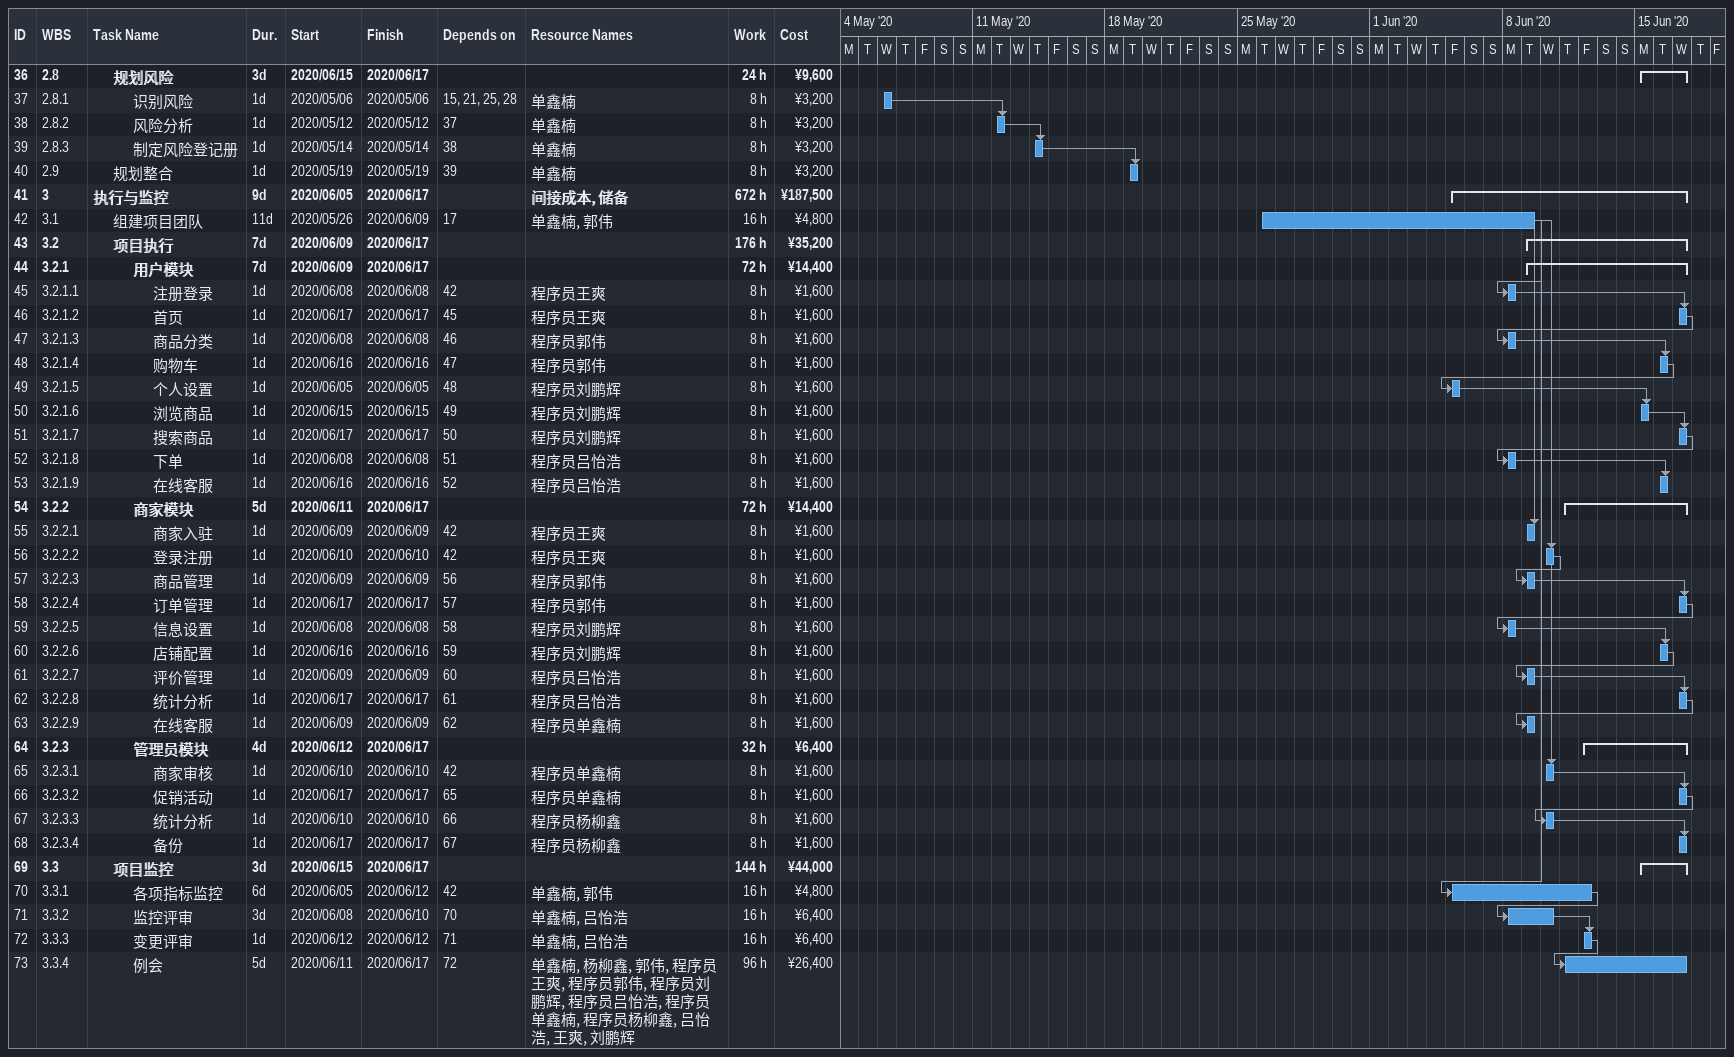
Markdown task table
| ID | WBS | Task | Duration | Start | Finish | Predecessors | Resources | Work (h) | Cost (¥) |
|---|---|---|---|---|---|---|---|---|---|
| 36 | 2.8 | **规划风险** | 3d | 2020-06-15 | 2020-06-17 |  |  | 24 | 9600 |
| 37 | 2.8.1 | 识别风险 | 1d | 2020-05-06 | 2020-05-06 | 15, 21, 25, 28 | 单鑫楠 | 8 | 3200 |
| 38 | 2.8.2 | 风险分析 | 1d | 2020-05-12 | 2020-05-12 | 37 | 单鑫楠 | 8 | 3200 |
| 39 | 2.8.3 | 制定风险登记册 | 1d | 2020-05-14 | 2020-05-14 | 38 | 单鑫楠 | 8 | 3200 |
| 40 | 2.9 | 规划整合 | 1d | 2020-05-19 | 2020-05-19 | 39 | 单鑫楠 | 8 | 3200 |
| 41 | 3 | **执行与监控** | 9d | 2020-06-05 | 2020-06-17 |  | 间接成本, 储备 | 672 | 187500 |
| 42 | 3.1 | 组建项目团队 | 11d | 2020-05-26 | 2020-06-09 | 17 | 单鑫楠, 郭伟 | 16 | 4800 |
| 43 | 3.2 | **项目执行** | 7d | 2020-06-09 | 2020-06-17 |  |  | 176 | 35200 |
| 44 | 3.2.1 | **用户模块** | 7d | 2020-06-09 | 2020-06-17 |  |  | 72 | 14400 |
| 45 | 3.2.1.1 | 注册登录 | 1d | 2020-06-08 | 2020-06-08 | 42 | 程序员王爽 | 8 | 1600 |
| 46 | 3.2.1.2 | 首页 | 1d | 2020-06-17 | 2020-06-17 | 45 | 程序员王爽 | 8 | 1600 |
| 47 | 3.2.1.3 | 商品分类 | 1d | 2020-06-08 | 2020-06-08 | 46 | 程序员郭伟 | 8 | 1600 |
| 48 | 3.2.1.4 | 购物车 | 1d | 2020-06-16 | 2020-06-16 | 47 | 程序员郭伟 | 8 | 1600 |
| 49 | 3.2.1.5 | 个人设置 | 1d | 2020-06-05 | 2020-06-05 | 48 | 程序员刘鹏辉 | 8 | 1600 |
| 50 | 3.2.1.6 | 浏览商品 | 1d | 2020-06-15 | 2020-06-15 | 49 | 程序员刘鹏辉 | 8 | 1600 |
| 51 | 3.2.1.7 | 搜索商品 | 1d | 2020-06-17 | 2020-06-17 | 50 | 程序员刘鹏辉 | 8 | 1600 |
| 52 | 3.2.1.8 | 下单 | 1d | 2020-06-08 | 2020-06-08 | 51 | 程序员吕怡浩 | 8 | 1600 |
| 53 | 3.2.1.9 | 在线客服 | 1d | 2020-06-16 | 2020-06-16 | 52 | 程序员吕怡浩 | 8 | 1600 |
| 54 | 3.2.2 | **商家模块** | 5d | 2020-06-11 | 2020-06-17 |  |  | 72 | 14400 |
| 55 | 3.2.2.1 | 商家入驻 | 1d | 2020-06-09 | 2020-06-09 | 42 | 程序员王爽 | 8 | 1600 |
| 56 | 3.2.2.2 | 登录注册 | 1d | 2020-06-10 | 2020-06-10 | 42 | 程序员王爽 | 8 | 1600 |
| 57 | 3.2.2.3 | 商品管理 | 1d | 2020-06-09 | 2020-06-09 | 56 | 程序员郭伟 | 8 | 1600 |
| 58 | 3.2.2.4 | 订单管理 | 1d | 2020-06-17 | 2020-06-17 | 57 | 程序员郭伟 | 8 | 1600 |
| 59 | 3.2.2.5 | 信息设置 | 1d | 2020-06-08 | 2020-06-08 | 58 | 程序员刘鹏辉 | 8 | 1600 |
| 60 | 3.2.2.6 | 店铺配置 | 1d | 2020-06-16 | 2020-06-16 | 59 | 程序员刘鹏辉 | 8 | 1600 |
| 61 | 3.2.2.7 | 评价管理 | 1d | 2020-06-09 | 2020-06-09 | 60 | 程序员吕怡浩 | 8 | 1600 |
| 62 | 3.2.2.8 | 统计分析 | 1d | 2020-06-17 | 2020-06-17 | 61 | 程序员吕怡浩 | 8 | 1600 |
| 63 | 3.2.2.9 | 在线客服 | 1d | 2020-06-09 | 2020-06-09 | 62 | 程序员单鑫楠 | 8 | 1600 |
| 64 | 3.2.3 | **管理员模块** | 4d | 2020-06-12 | 2020-06-17 |  |  | 32 | 6400 |
| 65 | 3.2.3.1 | 商家审核 | 1d | 2020-06-10 | 2020-06-10 | 42 | 程序员单鑫楠 | 8 | 1600 |
| 66 | 3.2.3.2 | 促销活动 | 1d | 2020-06-17 | 2020-06-17 | 65 | 程序员单鑫楠 | 8 | 1600 |
| 67 | 3.2.3.3 | 统计分析 | 1d | 2020-06-10 | 2020-06-10 | 66 | 程序员杨柳鑫 | 8 | 1600 |
| 68 | 3.2.3.4 | 备份 | 1d | 2020-06-17 | 2020-06-17 | 67 | 程序员杨柳鑫 | 8 | 1600 |
| 69 | 3.3 | **项目监控** | 3d | 2020-06-15 | 2020-06-17 |  |  | 144 | 44000 |
| 70 | 3.3.1 | 各项指标监控 | 6d | 2020-06-05 | 2020-06-12 | 42 | 单鑫楠, 郭伟 | 16 | 4800 |
| 71 | 3.3.2 | 监控评审 | 3d | 2020-06-08 | 2020-06-10 | 70 | 单鑫楠, 吕怡浩 | 16 | 6400 |
| 72 | 3.3.3 | 变更评审 | 1d | 2020-06-12 | 2020-06-12 | 71 | 单鑫楠, 吕怡浩 | 16 | 6400 |
| 73 | 3.3.4 | 例会 | 5d | 2020-06-11 | 2020-06-17 | 72 | 单鑫楠, 杨柳鑫, 郭伟, 程序员王爽, 程序员郭伟, 程序员刘鹏辉, 程序员吕怡浩, 程序员单鑫楠, 程序员杨柳鑫, 吕怡浩, 王爽, 刘鹏辉 | 96 | 26400 |
